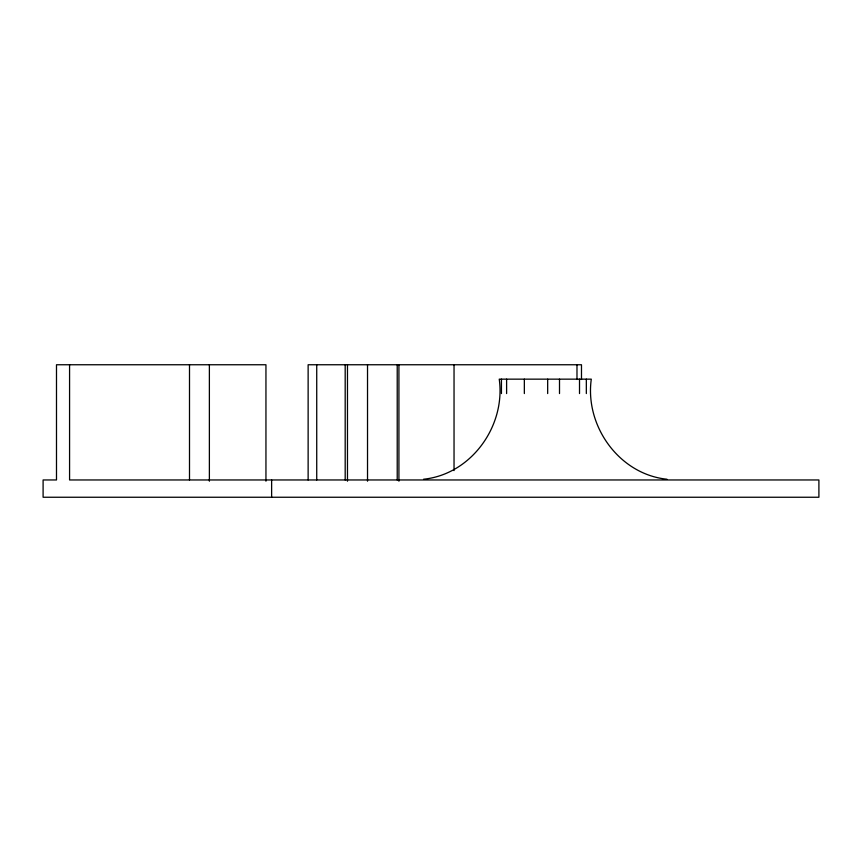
<?xml version="1.0" encoding="UTF-8"?>
<svg xmlns="http://www.w3.org/2000/svg" width="862" height="862" viewBox="0 0 862 862"><rect width="100%" height="100%" fill="white"/><g stroke="black" fill="none" stroke-linecap="round" stroke-linejoin="round"><path stroke-width="1.29" d="M423.565 479.229C471.352 474.305 505.811 425.99 499.238 379.151L591.289 379.151C584.716 425.99 619.175 474.305 666.962 479.229M586.332 379.151L586.332 393.557M581.484 379.485L581.484 364.755L308.133 364.755L308.133 479.962M579.512 379.151L579.512 393.557M576.98 364.755L576.98 379.485M559.503 379.151L559.503 393.557M547.672 379.151L547.672 393.557M524.344 379.151L524.344 393.557M506.608 379.151L506.608 393.557M501.436 379.151L501.436 393.557M454.037 364.755L454.037 470.587M398.923 364.755L398.923 481.19M397.22 364.755L397.22 479.962M367.524 364.755L367.524 481.19M347.472 364.755L347.472 481.19M345.188 364.755L345.188 479.962M316.731 364.755L316.731 479.962M271.627 479.962L271.627 497.245M265.949 481.19L265.949 364.755L56.493 364.755L56.493 479.962L43.1 479.962L43.1 497.245L818.9 497.245L818.9 479.962L69.574 479.962L69.574 364.755M209.38 364.755L209.38 481.19M189.5 364.755L189.5 479.962"/></g></svg>
